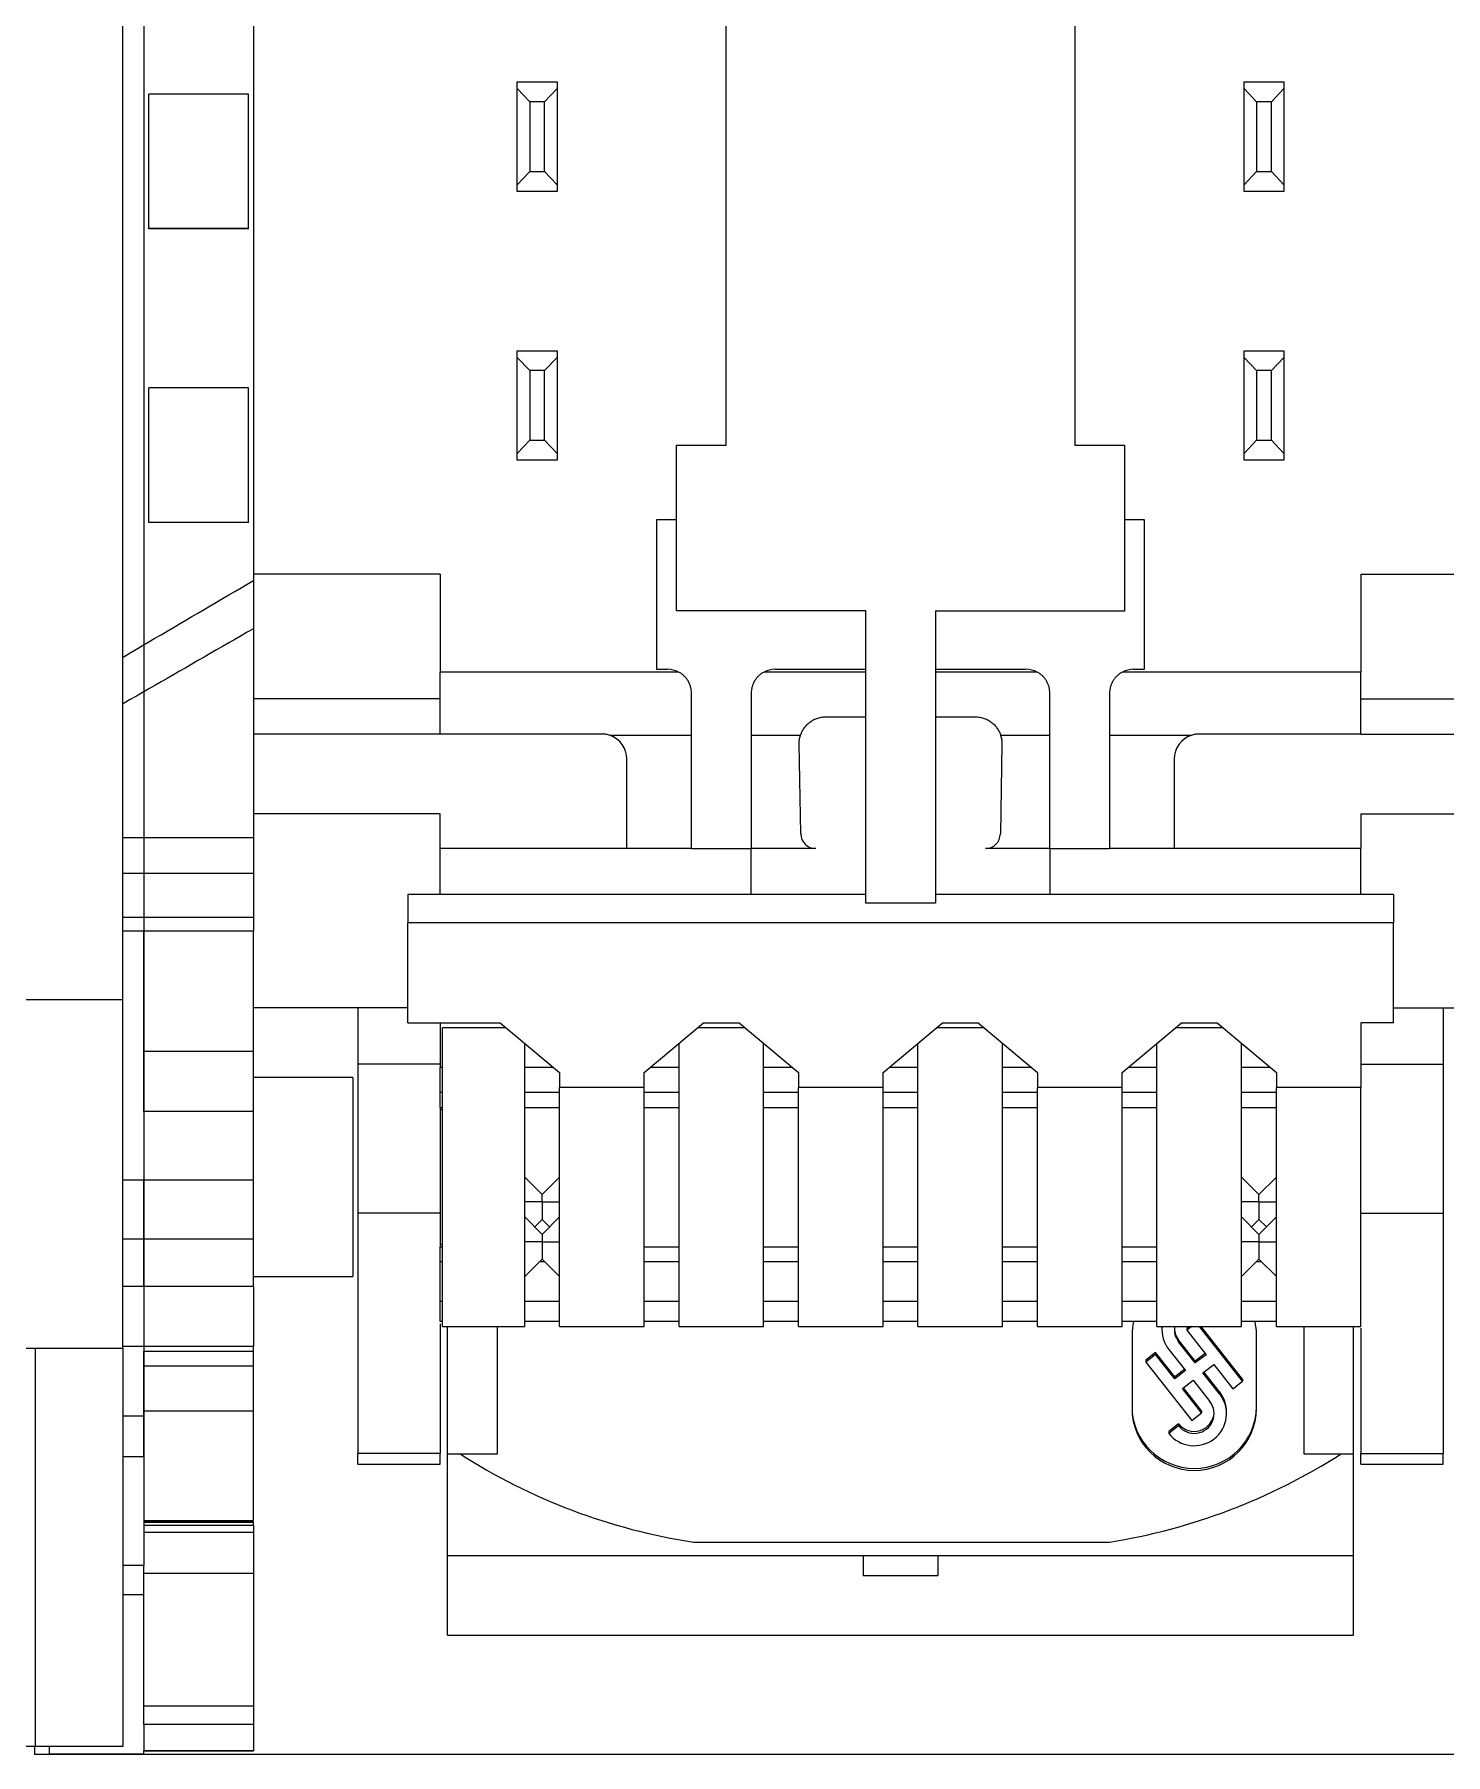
# Model space of a CAD drawing. Header units: millimetres. Extents: x 41350 to 54029, y 25852 to 34717.
# Drawn here: x 46912.42 to 46940.77, y 33420.9 to 33455.45 of the extents above; entities that cross this region are included whole.
import ezdxf

# ---------------------------------------------------------------- set-up
doc = ezdxf.new("R2010")
doc.units = ezdxf.units.MM
doc.set_wipeout_variables(frame=1)
doc.layers.add('! NO PLOT !', color=7, linetype='Continuous', true_color=0xff75dd, plot=False)
doc.layers.add('004-PI-DIN Šina', color=3, linetype='Continuous')
doc.layers.add('SI-ORMAR-Oprema', color=30, linetype='Continuous', lineweight=5)

# ---------------------------------------------------------------- blocks, each defined once
blk = doc.blocks.new('*U554')
at = {"layer": '004-PI-DIN Šina'}
for p, q in [((45.323, -50.15), (-241.3, -50.15)), ((45.323, -50.45), (-241.3, -50.45)), ((45.323, -67.987), (-241.3, -67.987)), ((-241.3, -68.487), (45.323, -68.487)), ((45.323, -68.535), (-241.3, -68.535)), ((45.323, -68.808), (-241.3, -68.808)), ((-241.3, -68.982), (45.323, -68.982)), ((45.323, -70.733), (-241.3, -70.733)), ((45.323, -70.842), (-241.3, -70.842)), ((45.323, -70.844), (-241.3, -70.844)), ((45.323, -70.878), (-241.3, -70.878)), ((45.323, -70.986), (-241.3, -70.986)), ((45.323, -70.987), (-241.3, -70.987)), ((45.323, -71.021), (-241.3, -71.021)), ((45.323, -71.129), (-241.3, -71.129)), ((45.323, -71.131), (-241.3, -71.131)), ((45.323, -71.165), (-241.3, -71.165)), ((45.323, -71.273), (-241.3, -71.273)), ((45.323, -71.274), (-241.3, -71.274)), ((45.323, -71.308), (-241.3, -71.308)), ((45.323, -71.416), (-241.3, -71.416)), ((45.323, -71.418), (-241.3, -71.418)), ((45.323, -71.452), (-241.3, -71.452)), ((45.323, -71.56), (-241.3, -71.56)), ((45.323, -71.562), (-241.3, -71.562)), ((45.323, -71.595), (-241.3, -71.595)), ((45.323, -71.703), (-241.3, -71.703)), ((45.323, -71.705), (-241.3, -71.705)), ((45.323, -71.739), (-241.3, -71.739)), ((45.323, -71.847), (-241.3, -71.847)), ((45.323, -71.849), (-241.3, -71.849)), ((45.323, -71.883), (-241.3, -71.883)), ((45.323, -72.107), (-241.3, -72.107)), ((45.323, -72.38), (-241.3, -72.38)), ((45.323, -72.492), (-241.3, -72.492)), ((45.323, -72.628), (-241.3, -72.628)), ((45.323, -73.62), (-241.3, -73.62))]:
    blk.add_line(p, q, dxfattribs=at)
blk = doc.blocks.new('6ES7521-1BL00-0AB0')
blk.add_wipeout([(-17.4, 69.029), (17.4, 69.029), (17.4, -77.971), (-17.4, -77.971)]).dxf.layer = 'SI-ORMAR-Oprema'
blk.add_wipeout([(-17.4, 69.029), (17.4, 69.029), (17.4, -77.971), (-17.4, -77.971)]).dxf.layer = 'SI-ORMAR-Oprema'
at = {"layer": 'SI-ORMAR-Oprema'}
for p, q in [((-17.4, 56.709), (-17.4, -56.709)), ((-13, 54.429), (-13, -54.387)), ((-3.5, -51.671), (-3.5, 49.229)), ((3.5, 49.229), (3.5, -51.671)), ((-17.1, -10.221), (-17.1, -74.176)), ((-15.2, -10.221), (-15.2, -74.176)), ((-7.7, -44.371), (-6.9, -44.371)), ((-7.7, -44.505), (-7.7, -44.371)), ((-7.45, -44.771), (-7.7, -44.505)), ((-7.7, -46.438), (-7.7, -44.505)), ((-6.9, -44.505), (-7.15, -44.771)), ((-6.9, -44.371), (-6.9, -44.505)), ((-6.9, -44.505), (-6.9, -46.438)), ((6.9, -44.371), (7.7, -44.371)), ((6.9, -44.505), (6.9, -44.371)), ((6.9, -46.438), (6.9, -44.505)), ((7.15, -44.771), (6.9, -44.505)), ((7.7, -44.505), (7.45, -44.771)), ((7.7, -44.371), (7.7, -44.505)), ((7.7, -44.505), (7.7, -46.438)), ((-15.1, -47.317), (-15.1, -44.616)), ((-13.1, -44.616), (-15.1, -44.616)), ((-13.1, -47.317), (-13.1, -44.616)), ((-7.15, -44.771), (-7.45, -44.771)), ((-7.45, -44.771), (-7.45, -46.171)), ((-7.15, -46.171), (-7.15, -44.771)), ((7.15, -44.771), (7.15, -46.171)), ((7.45, -44.771), (7.15, -44.771)), ((7.45, -46.171), (7.45, -44.771)), ((-16.716, -45.199), (-16.716, -47.201)), ((-16.574, -46.076), (-16.574, -45.341)), ((-15.689, -45.727), (-15.689, -45.721)), ((-16.574, -47.201), (-16.574, -46.218)), ((-7.7, -46.438), (-7.45, -46.171)), ((-7.45, -46.171), (-7.15, -46.171)), ((-7.15, -46.171), (-6.9, -46.438)), ((6.9, -46.438), (7.15, -46.171)), ((7.15, -46.171), (7.45, -46.171)), ((7.45, -46.171), (7.7, -46.438)), ((-7.7, -46.571), (-7.7, -46.438)), ((-6.9, -46.571), (-7.7, -46.571)), ((-6.9, -46.438), (-6.9, -46.571)), ((6.9, -46.571), (6.9, -46.438)), ((7.7, -46.571), (6.9, -46.571)), ((7.7, -46.438), (7.7, -46.571)), ((-16.716, -47.201), (-16.574, -47.201)), ((-15.1, -47.321), (-15.1, -47.317)), ((-13.1, -47.317), (-15.1, -47.317)), ((-13.1, -47.321), (-15.1, -47.321)), ((-13.1, -47.321), (-13.1, -47.317)), ((-7.7, -49.771), (-6.9, -49.771)), ((-7.7, -49.905), (-7.7, -49.771)), ((-7.45, -50.171), (-7.7, -49.905)), ((-7.7, -51.838), (-7.7, -49.905)), ((-6.9, -49.905), (-7.15, -50.171)), ((-6.9, -49.771), (-6.9, -49.905)), ((-6.9, -49.905), (-6.9, -51.838)), ((6.9, -49.771), (7.7, -49.771)), ((6.9, -49.905), (6.9, -49.771)), ((6.9, -51.838), (6.9, -49.905)), ((7.15, -50.171), (6.9, -49.905)), ((7.7, -49.905), (7.45, -50.171)), ((7.7, -49.771), (7.7, -49.905)), ((7.7, -49.905), (7.7, -51.838)), ((-7.15, -50.171), (-7.45, -50.171)), ((-7.45, -50.171), (-7.45, -51.571)), ((-7.15, -51.571), (-7.15, -50.171)), ((7.15, -50.171), (7.15, -51.571)), ((7.45, -50.171), (7.15, -50.171)), ((7.45, -51.571), (7.45, -50.171)), ((-15.1, -53.219), (-15.1, -50.518)), ((-13.1, -50.518), (-15.1, -50.518)), ((-13.1, -53.219), (-13.1, -50.518)), ((-7.7, -51.838), (-7.45, -51.571)), ((-7.45, -51.571), (-7.15, -51.571)), ((-7.15, -51.571), (-6.9, -51.838)), ((-4.5, -51.671), (-3.5, -51.671)), ((-4.5, -54.996), (-4.5, -51.671)), ((3.5, -51.671), (4.5, -51.671)), ((4.5, -51.671), (4.5, -55.001)), ((6.9, -51.838), (7.15, -51.571)), ((7.15, -51.571), (7.45, -51.571)), ((7.45, -51.571), (7.7, -51.838)), ((-7.7, -51.971), (-7.7, -51.838)), ((-6.9, -51.971), (-7.7, -51.971)), ((-6.9, -51.838), (-6.9, -51.971)), ((6.9, -51.971), (6.9, -51.838)), ((7.7, -51.971), (6.9, -51.971)), ((7.7, -51.838), (7.7, -51.971)), ((-4.5, -53.171), (-4.9, -53.171)), ((-4.9, -53.171), (-4.9, -56.171)), ((4.9, -53.171), (4.5, -53.171)), ((4.9, -56.171), (4.9, -53.171)), ((-16.667, -55.486), (-16.667, -53.486)), ((-16.667, -53.486), (-16.528, -53.486)), ((-16.528, -53.486), (-16.528, -54.18)), ((-15.1, -53.221), (-15.1, -53.219)), ((-13.1, -53.219), (-15.1, -53.219)), ((-13.1, -53.221), (-15.1, -53.221)), ((-13.1, -53.221), (-13.1, -53.219)), ((-9.25, -54.257), (-13, -54.257)), ((-13, -54.387), (-13, -55.355)), ((-9.25, -54.257), (-9.25, -56.226)), ((9.25, -54.257), (13, -54.257)), ((9.25, -54.257), (9.25, -56.226)), ((-15.738, -54.861), (-15.738, -54.854)), ((-0.7, -54.996), (-4.5, -54.996)), ((-0.7, -60.871), (-0.7, -54.996)), ((0.7, -54.996), (0.7, -60.871)), ((4.5, -55.001), (0.7, -55.001)), ((-16.528, -55.486), (-16.667, -55.486)), ((-16.528, -55.366), (-16.528, -55.486)), ((-13, -55.355), (-13, -59.554)), ((-9.25, -57.471), (-9.25, -56.226)), ((-4.458, -56.226), (-9.25, -56.226)), ((-4.9, -56.171), (-4.68, -56.171)), ((-0.7, -56.226), (-2.742, -56.226)), ((-2.52, -56.171), (-0.7, -56.171)), ((0.7, -56.171), (2.52, -56.171)), ((2.742, -56.226), (0.7, -56.226)), ((9.25, -56.226), (4.458, -56.226)), ((4.68, -56.171), (4.9, -56.171)), ((9.25, -57.471), (9.25, -56.226)), ((-4.2, -57.499), (-4.2, -56.651)), ((-3, -56.651), (-3, -57.499)), ((3, -57.499), (3, -56.651)), ((4.2, -56.651), (4.2, -57.499)), ((-17.4, -56.709), (-17.4, -57.634)), ((-16.96, -56.709), (-17.4, -56.709)), ((-16.96, -57.634), (-16.96, -56.709)), ((-9.25, -56.764), (-13, -56.764)), ((9.25, -56.764), (13, -56.764)), ((-1.5, -57.125), (-0.7, -57.125)), ((0.7, -57.125), (1.5, -57.125)), ((-17.4, -57.634), (-17.4, -57.675)), ((-16.96, -57.634), (-17.4, -57.634)), ((-17.4, -58.121), (-17.4, -57.675)), ((-17.4, -57.675), (-15.8, -57.675)), ((-15.8, -57.675), (-15.8, -59.554)), ((-9.25, -57.471), (-13, -57.471)), ((-6, -57.471), (-9.25, -57.471)), ((-4.2, -57.499), (-5.837, -57.499)), ((-4.2, -59.771), (-4.2, -57.499)), ((-3, -57.499), (-3, -59.771)), ((-2.011, -57.499), (-3, -57.499)), ((-2.005, -59.477), (-2.037, -57.671)), ((2.037, -57.671), (2.005, -59.477)), ((3, -57.499), (2.011, -57.499)), ((3, -59.771), (3, -57.499)), ((4.2, -57.499), (4.2, -59.771)), ((5.837, -57.499), (4.2, -57.499)), ((9.25, -57.471), (6, -57.471)), ((9.25, -57.471), (13, -57.471)), ((-5.5, -59.771), (-5.5, -57.971)), ((5.5, -57.971), (5.5, -59.771)), ((-17.4, -58.121), (-17.4, -62.971)), ((-15.8, -58.121), (-17.4, -58.121)), ((-9.25, -59.071), (-13, -59.071)), ((-9.25, -59.771), (-9.25, -59.071)), ((9.25, -59.071), (9.25, -59.771)), ((9.25, -59.071), (13, -59.071)), ((-15.8, -59.554), (-15.8, -60.275)), ((-13, -59.554), (-15.8, -59.554)), ((-13, -59.554), (-13, -60.275)), ((-9.25, -60.693), (-9.25, -59.771)), ((-5.5, -59.771), (-9.25, -59.771)), ((-4.2, -59.771), (-5.5, -59.771)), ((-4.2, -59.771), (-3, -59.771)), ((-3, -60.693), (-3, -59.771)), ((-1.705, -59.771), (-3, -59.771)), ((3, -59.771), (1.705, -59.771)), ((3, -59.771), (3, -60.693)), ((3, -59.771), (4.2, -59.771)), ((5.5, -59.771), (4.2, -59.771)), ((9.25, -59.771), (5.5, -59.771)), ((9.25, -60.693), (9.25, -59.771)), ((-15.8, -60.275), (-15.8, -61.154)), ((-13, -60.275), (-15.8, -60.275)), ((-13, -60.275), (-13, -61.154)), ((-9.9, -60.693), (-9.9, -61.263)), ((-0.7, -60.693), (-9.9, -60.693)), ((9.9, -60.693), (0.7, -60.693)), ((9.9, -60.693), (9.9, -61.263)), ((-15.8, -61.154), (-15.8, -61.432)), ((-13, -61.154), (-15.8, -61.154)), ((-13, -61.154), (-13, -61.432)), ((0.7, -60.871), (-0.7, -60.871)), ((-13, -61.432), (-15.8, -61.432)), ((-15.2, -65.05), (-15.2, -61.432)), ((-13, -63.85), (-13, -61.432)), ((9.9, -61.263), (-9.9, -61.263)), ((-9.9, -63.271), (-9.9, -61.263)), ((9.9, -63.271), (9.9, -61.263)), ((-17.4, -62.971), (-17.4, -64.333)), ((-17.1, -62.971), (-17.4, -62.971)), ((-17.1, -66.432), (-17.1, -62.971)), ((-9.9, -62.971), (-13, -62.971)), ((-10.9, -62.971), (-10.9, -64.1)), ((9.9, -62.971), (13, -62.971)), ((10.9, -62.971), (10.9, -64.1)), ((-9.9, -63.271), (-8.042, -63.271)), ((-9.25, -63.271), (-9.25, -64.167)), ((-9.2, -69.371), (-9.2, -63.371)), ((-7.923, -63.371), (-9.2, -63.371)), ((-8.042, -63.271), (-6.85, -64.271)), ((-5.15, -64.271), (-3.958, -63.271)), ((-3.123, -63.371), (-4.077, -63.371)), ((-3.958, -63.271), (-3.242, -63.271)), ((-3.242, -63.271), (-2.05, -64.271)), ((-0.35, -64.271), (0.842, -63.271)), ((1.677, -63.371), (0.723, -63.371)), ((0.842, -63.271), (1.558, -63.271)), ((1.558, -63.271), (2.75, -64.271)), ((4.45, -64.271), (5.642, -63.271)), ((6.477, -63.371), (5.523, -63.371)), ((5.642, -63.271), (6.358, -63.271)), ((6.358, -63.271), (7.55, -64.271)), ((9.25, -63.271), (9.25, -64.571)), ((9.9, -63.271), (9.25, -63.271)), ((-13, -63.85), (-15.2, -63.85)), ((-13, -65.05), (-13, -63.85)), ((-7.55, -69.371), (-7.55, -63.684)), ((-4.45, -69.371), (-4.45, -63.684)), ((-2.75, -69.371), (-2.75, -63.684)), ((0.35, -69.371), (0.35, -63.684)), ((2.05, -69.371), (2.05, -63.684)), ((5.15, -69.371), (5.15, -63.684)), ((6.85, -69.371), (6.85, -63.684)), ((-10.9, -64.1), (-10.9, -67.096)), ((-9.25, -64.1), (-10.9, -64.1)), ((-9.25, -64.671), (-9.25, -64.167)), ((-9.2, -64.167), (-9.25, -64.167)), ((-6.974, -64.167), (-7.55, -64.167)), ((-4.45, -64.167), (-5.026, -64.167)), ((-2.174, -64.167), (-2.75, -64.167)), ((0.35, -64.167), (-0.226, -64.167)), ((2.626, -64.167), (2.05, -64.167)), ((5.15, -64.167), (4.574, -64.167)), ((7.426, -64.167), (6.85, -64.167)), ((9.25, -64.1), (10.9, -64.1)), ((10.9, -64.1), (10.9, -67.096)), ((-17.1, -64.459), (-17.4, -64.459)), ((-11, -64.371), (-13, -64.371)), ((-11, -64.371), (-11, -67.786)), ((-6.85, -64.271), (-6.85, -64.571)), ((-6.85, -69.371), (-6.85, -64.571)), ((-5.15, -64.571), (-6.85, -64.571)), ((-5.15, -64.571), (-5.15, -64.271)), ((-5.15, -69.371), (-5.15, -64.571)), ((-2.05, -64.271), (-2.05, -64.571)), ((-2.05, -69.371), (-2.05, -64.571)), ((-0.35, -64.571), (-2.05, -64.571)), ((-0.35, -64.571), (-0.35, -64.271)), ((-0.35, -69.371), (-0.35, -64.571)), ((2.75, -64.271), (2.75, -64.571)), ((2.75, -69.371), (2.75, -64.571)), ((4.45, -64.571), (2.75, -64.571)), ((4.45, -64.571), (4.45, -64.271)), ((4.45, -69.371), (4.45, -64.571)), ((7.55, -64.271), (7.55, -64.571)), ((7.55, -69.371), (7.55, -64.571)), ((9.25, -64.571), (7.55, -64.571)), ((9.25, -69.371), (9.25, -64.571)), ((-17.1, -64.953), (-17.4, -64.953)), ((-9.25, -64.971), (-9.25, -64.671)), ((-9.2, -64.671), (-9.25, -64.671)), ((-6.85, -64.671), (-7.55, -64.671)), ((-4.45, -64.671), (-5.15, -64.671)), ((-2.05, -64.671), (-2.75, -64.671)), ((0.35, -64.671), (-0.35, -64.671)), ((2.75, -64.671), (2.05, -64.671)), ((5.15, -64.671), (4.45, -64.671)), ((7.55, -64.671), (6.85, -64.671)), ((-13, -65.05), (-15.2, -65.05)), ((-13, -66.432), (-13, -65.05)), ((-9.25, -64.971), (-9.25, -65.021)), ((-9.25, -64.971), (-9.2, -64.971)), ((-9.25, -65.021), (-9.25, -67.721)), ((-9.2, -65.021), (-9.25, -65.021)), ((-7.55, -64.971), (-6.85, -64.971)), ((-5.15, -64.971), (-4.45, -64.971)), ((-2.75, -64.971), (-2.05, -64.971)), ((-0.35, -64.971), (0.35, -64.971)), ((2.05, -64.971), (2.75, -64.971)), ((4.45, -64.971), (5.15, -64.971)), ((6.85, -64.971), (7.55, -64.971)), ((-17.1, -66.371), (-17.4, -66.371)), ((-13, -66.432), (-15.2, -66.432)), ((-13, -67.62), (-13, -66.432)), ((-7.2, -66.721), (-7.55, -66.371)), ((-7.2, -66.721), (-6.85, -66.371)), ((7.2, -66.721), (6.85, -66.371)), ((7.2, -66.721), (7.55, -66.371)), ((-7.2, -66.871), (-7.55, -66.871)), ((-7.2, -66.871), (-7.2, -66.721)), ((-7.2, -66.871), (-7.2, -67.221)), ((-7.2, -66.871), (-6.85, -66.871)), ((7.2, -66.871), (6.85, -66.871)), ((7.2, -66.871), (7.2, -66.721)), ((7.2, -66.871), (7.2, -67.221)), ((7.2, -66.871), (7.55, -66.871)), ((-9.25, -67.096), (-10.9, -67.096)), ((-7.2, -67.521), (-7.55, -67.171)), ((-7.35, -67.371), (-7.2, -67.221)), ((-7.2, -67.521), (-6.85, -67.171)), ((-7.2, -67.221), (-7.05, -67.371)), ((7.2, -67.521), (6.85, -67.171)), ((7.05, -67.371), (7.2, -67.221)), ((7.2, -67.521), (7.55, -67.171)), ((7.2, -67.221), (7.35, -67.371)), ((9.25, -67.096), (10.9, -67.096)), ((-17.4, -68.371), (-17.4, -67.553)), ((-17.1, -67.553), (-17.4, -67.553)), ((-13, -67.62), (-15.2, -67.62)), ((-13, -68.572), (-13, -67.62)), ((-9.25, -67.721), (-9.25, -67.771)), ((-9.25, -67.721), (-9.2, -67.721)), ((-7.2, -67.671), (-7.55, -67.671)), ((-7.2, -67.521), (-7.2, -67.671)), ((-7.2, -67.671), (-7.2, -68.021)), ((-7.2, -67.671), (-6.85, -67.671)), ((7.2, -67.671), (6.85, -67.671)), ((7.2, -67.521), (7.2, -67.671)), ((7.2, -67.671), (7.2, -68.021)), ((7.2, -67.671), (7.55, -67.671)), ((-11, -67.786), (-11, -68.371)), ((-9.25, -68.071), (-9.25, -67.771)), ((-9.25, -67.771), (-9.2, -67.771)), ((-9.25, -68.871), (-9.25, -68.071)), ((-9.2, -68.071), (-9.25, -68.071)), ((-7.55, -68.371), (-7.2, -68.021)), ((-7.15, -68.071), (-7.25, -68.071)), ((-7.2, -68.021), (-6.85, -68.371)), ((-5.15, -67.771), (-4.45, -67.771)), ((-4.45, -68.071), (-5.15, -68.071)), ((-2.75, -67.771), (-2.05, -67.771)), ((-2.05, -68.071), (-2.75, -68.071)), ((-0.35, -67.771), (0.35, -67.771)), ((0.35, -68.071), (-0.35, -68.071)), ((2.05, -67.771), (2.75, -67.771)), ((2.75, -68.071), (2.05, -68.071)), ((4.45, -67.771), (5.15, -67.771)), ((5.15, -68.071), (4.45, -68.071)), ((6.85, -68.371), (7.2, -68.021)), ((7.25, -68.071), (7.15, -68.071)), ((7.2, -68.021), (7.55, -68.371)), ((-17.4, -68.371), (-17.4, -77.971)), ((-17.4, -68.371), (-17.1, -68.371)), ((-13, -68.371), (-11, -68.371)), ((-17.1, -68.571), (-17.1, -69.771)), ((-13, -68.571), (-15.2, -68.571)), ((-13, -68.571), (-13, -69.771)), ((-9.25, -69.271), (-9.25, -68.871)), ((-9.2, -68.871), (-9.25, -68.871)), ((-6.85, -68.871), (-7.55, -68.871)), ((-4.45, -68.871), (-5.15, -68.871)), ((-2.05, -68.871), (-2.75, -68.871)), ((0.35, -68.871), (-0.35, -68.871)), ((2.75, -68.871), (2.05, -68.871)), ((5.15, -68.871), (4.45, -68.871)), ((7.55, -68.871), (6.85, -68.871)), ((-9.2, -69.271), (-9.25, -69.271)), ((-9.2, -69.371), (-7.55, -69.371)), ((-9.1, -71.931), (-9.1, -69.372)), ((-8.1, -71.931), (-8.1, -69.372)), ((-6.85, -69.271), (-7.55, -69.271)), ((-6.85, -69.371), (-5.15, -69.371)), ((-4.45, -69.271), (-5.15, -69.271)), ((-4.45, -69.371), (-2.75, -69.371)), ((-2.05, -69.271), (-2.75, -69.271)), ((-2.05, -69.371), (-0.35, -69.371)), ((0.35, -69.271), (-0.35, -69.271)), ((0.35, -69.371), (2.05, -69.371)), ((2.75, -69.271), (2.05, -69.271)), ((2.75, -69.371), (4.45, -69.371)), ((5.15, -69.271), (4.45, -69.271)), ((5.15, -69.371), (6.85, -69.371)), ((5.251, -69.396), (5.251, -69.435)), ((5.803, -69.371), (5.753, -69.41)), ((5.853, -69.371), (5.753, -69.449)), ((5.753, -69.41), (5.753, -69.449)), ((5.753, -69.449), (6.137, -69.938)), ((6.873, -70.469), (6.009, -69.371)), ((6.873, -70.429), (6.039, -69.371)), ((7.55, -69.271), (6.85, -69.271)), ((7.55, -69.371), (9.25, -69.371)), ((8.1, -69.372), (8.1, -71.931)), ((9.1, -71.931), (9.1, -69.372)), ((-17.1, -71.173), (-17.1, -69.771)), ((-13, -69.771), (-17.1, -69.771)), ((-13, -69.871), (-13, -69.771)), ((4.65, -69.535), (4.65, -71.022)), ((5.922, -70.066), (5.586, -69.639)), ((5.586, -69.639), (5.586, -69.679)), ((5.922, -70.105), (5.586, -69.679)), ((7.15, -71.022), (7.15, -69.535)), ((-15.2, -71.173), (-15.2, -69.871)), ((-13, -69.871), (-15.2, -69.871)), ((-13, -70.171), (-13, -69.871)), ((5.124, -69.897), (4.927, -70.05)), ((5.124, -69.936), (4.927, -70.089)), ((4.927, -70.05), (4.927, -70.089)), ((4.927, -70.089), (5.85, -71.261)), ((5.509, -70.386), (5.124, -69.897)), ((5.124, -69.897), (5.124, -69.936)), ((5.509, -70.425), (5.124, -69.936)), ((5.389, -69.831), (5.725, -70.257)), ((6.118, -69.913), (5.922, -70.066)), ((6.137, -69.938), (5.922, -70.105)), ((5.922, -70.066), (5.922, -70.105)), ((6.075, -70.3), (6.291, -70.133)), ((6.291, -70.133), (6.676, -70.621)), ((-13, -70.171), (-15.2, -70.171)), ((-13, -71.07), (-13, -70.171)), ((5.705, -70.233), (5.509, -70.386)), ((5.725, -70.257), (5.509, -70.425)), ((5.509, -70.386), (5.509, -70.425)), ((5.663, -70.62), (5.878, -70.453)), ((5.878, -70.453), (6.214, -70.879)), ((6.411, -70.726), (6.075, -70.3)), ((6.411, -70.687), (6.095, -70.285)), ((6.676, -70.621), (6.873, -70.469)), ((6.873, -70.429), (6.873, -70.469)), ((6.047, -71.108), (5.663, -70.62)), ((6.047, -71.069), (5.682, -70.605)), ((6.411, -70.687), (6.411, -70.726)), ((-17.1, -71.989), (-17.1, -71.173)), ((-15.2, -71.173), (-17.1, -71.173)), ((-13, -71.07), (-15.2, -71.07)), ((-15.2, -71.989), (-15.2, -71.173)), ((-13, -73.271), (-13, -71.07)), ((5.85, -71.261), (6.047, -71.108)), ((6.047, -71.069), (6.047, -71.108)), ((6.549, -71.123), (6.549, -71.083)), ((5.586, -71.327), (5.389, -71.48)), ((5.586, -71.366), (5.389, -71.519)), ((5.389, -71.48), (5.389, -71.519)), ((5.586, -71.327), (5.586, -71.366)), ((-15.2, -71.989), (-17.1, -71.989)), ((-10.9, -72.138), (-10.9, -71.921)), ((-9.25, -71.921), (-10.9, -71.921)), ((-10.9, -72.138), (-9.25, -72.138)), ((-9.25, -72.138), (-9.25, -71.921)), ((-9.1, -71.932), (-9.1, -71.931)), ((-9.1, -71.931), (-8.1, -71.931)), ((-9.1, -73.971), (-9.1, -71.932)), ((-9.1, -71.932), (-8.849, -71.932)), ((-8.849, -71.932), (-8.1, -71.932)), ((-8.1, -71.932), (-8.1, -71.931)), ((8.1, -71.931), (8.1, -71.932)), ((8.1, -71.931), (9.1, -71.931)), ((8.1, -71.932), (8.849, -71.932)), ((8.849, -71.932), (9.1, -71.932)), ((9.1, -71.932), (9.1, -71.931)), ((9.1, -73.971), (9.1, -71.932)), ((9.25, -72.138), (9.25, -71.921)), ((9.25, -71.921), (10.9, -71.921)), ((9.25, -72.138), (10.9, -72.138)), ((10.9, -72.138), (10.9, -71.921)), ((-15.2, -73.271), (-13, -73.271)), ((-13, -73.3), (-15.2, -73.3)), ((-13, -73.307), (-15.2, -73.307)), ((-13, -73.371), (-15.2, -73.371)), ((-13, -73.509), (-15.2, -73.509)), ((-13, -73.307), (-13, -73.3)), ((-13, -73.371), (-13, -73.307)), ((-13, -73.371), (-13, -73.509)), ((-13, -73.509), (-13, -74.333)), ((-4.156, -73.704), (4.199, -73.704)), ((-17.1, -74.763), (-17.1, -74.176)), ((-15.2, -74.176), (-17.1, -74.176)), ((-15.2, -74.763), (-15.2, -74.176)), ((-9.1, -75.571), (-9.1, -73.971)), ((-9.1, -73.971), (9.1, -73.971)), ((-0.75, -73.971), (-0.75, -74.376)), ((0.75, -73.971), (0.75, -74.376)), ((9.1, -75.571), (9.1, -73.971)), ((-13, -74.333), (-15.2, -74.333)), ((-13, -74.333), (-13, -76.998)), ((-0.75, -74.376), (0.75, -74.376)), ((-15.2, -74.763), (-17.1, -74.763)), ((-9.1, -75.571), (9.1, -75.571)), ((-13, -76.998), (-15.2, -76.998)), ((-13, -76.998), (-13, -77.365)), ((-15.2, -77.365), (-15.2, -77.896)), ((-13, -77.365), (-15.2, -77.365)), ((-13, -77.365), (-13, -77.896)), ((-15.459, -77.971), (-17.4, -77.971)), ((-17.1, -77.96), (-15.2, -77.96)), ((-15.2, -77.96), (-17.1, -77.96)), ((15.801, -77.971), (-15.459, -77.971)), ((-15.2, -77.896), (-13, -77.896)), ((-13, -77.896), (-15.2, -77.896)), ((-13, -77.896), (-13, -77.896))]:
    blk.add_line(p, q, dxfattribs=at)
for centre, radius, start, end in [((-4.68, -56.651), 0.48, 62.4533, 90), ((-2.52, -56.651), 0.48, 90, 117.5467), ((2.52, -56.651), 0.48, 62.4533, 90), ((4.68, -56.651), 0.48, 90, 117.5467), ((-6, -57.971), 0.5, 0, 71.0116), ((6, -57.971), 0.5, 108.9884, 180), ((-1.705, -59.471), 0.3, 181, 270), ((1.705, -59.471), 0.3, 270, 359)]:
    blk.add_arc(centre, radius, start, end, dxfattribs=at)
for centre, major_axis, start_param, end_param in [((5.9, -69.535), (1.25, 0), 2.927081, 3.141593), ((5.9, -69.435), (0.649, 0), 3.042589, 3.804818), ((5.9, -69.396), (0.649, 0), 3.103604, 3.141549), ((5.9, -69.435), (-0.399, 0), 6.121742, 6.94641), ((5.9, -69.396), (-0.399, 0), 0.049486, 0.663225), ((5.9, -69.535), (1.25, 0), 0, 0.214512), ((5.9, -71.123), (0.649, 0), 3.804818, 6.94641), ((5.9, -71.083), (0.649, 0), 6.283142, 6.94641), ((5.9, -70.983), (1.25, 0), 3.141593, 6.283185), ((5.9, -71.022), (1.25, 0), 3.141593, 6.283185), ((5.9, -71.123), (-0.399, 0), 0.663225, 3.804818), ((5.9, -71.083), (-0.399, 0), 0.663225, 3.092069), ((-2.334, -61.967), (11.977, 0), 4.137237, 4.559632), ((2.262, -61.827), (12.135, 0), 4.872685, 5.28613)]:
    blk.add_ellipse(centre, major_axis=major_axis, ratio=0.991445, start_param=start_param, end_param=end_param, dxfattribs=at)
for points, knots in [([(-16.574, -46.218), (-16.523, -46.218), (-16.471, -46.218), (-16.368, -46.218), (-16.316, -46.219), (-16.239, -46.218), (-16.213, -46.216), (-16.174, -46.213), (-16.161, -46.212), (-16.135, -46.209), (-16.123, -46.207), (-16.084, -46.2), (-16.059, -46.194), (-16.01, -46.178), (-15.986, -46.168), (-15.951, -46.15), (-15.94, -46.144), (-15.917, -46.131), (-15.907, -46.124), (-15.875, -46.102), (-15.855, -46.086), (-15.827, -46.059), (-15.817, -46.049), (-15.8, -46.03), (-15.792, -46.02), (-15.768, -45.989), (-15.755, -45.968), (-15.737, -45.933), (-15.732, -45.922), (-15.721, -45.898), (-15.717, -45.885), (-15.705, -45.848), (-15.699, -45.823), (-15.693, -45.785), (-15.692, -45.772), (-15.69, -45.746), (-15.689, -45.733), (-15.689, -45.694), (-15.691, -45.668), (-15.697, -45.63), (-15.7, -45.617), (-15.705, -45.592), (-15.709, -45.579), (-15.72, -45.542), (-15.73, -45.518), (-15.747, -45.483), (-15.753, -45.472), (-15.766, -45.45), (-15.773, -45.439), (-15.795, -45.406), (-15.811, -45.386), (-15.847, -45.349), (-15.866, -45.332), (-15.897, -45.308), (-15.907, -45.3), (-15.929, -45.286), (-15.94, -45.279), (-15.974, -45.261), (-15.997, -45.25), (-16.034, -45.237), (-16.046, -45.233), (-16.071, -45.225), (-16.084, -45.222), (-16.147, -45.208), (-16.198, -45.202), (-16.275, -45.198), (-16.301, -45.197), (-16.353, -45.197), (-16.405, -45.198), (-16.457, -45.199), (-16.508, -45.199), (-16.586, -45.2), (-16.664, -45.199), (-16.716, -45.199)], [0, 0, 0, 0, 0.0625, 0.0625, 0.125, 0.125, 0.15625, 0.15625, 0.171875, 0.171875, 0.1875, 0.1875, 0.21875, 0.21875, 0.25, 0.25, 0.265625, 0.265625, 0.28125, 0.28125, 0.3125, 0.3125, 0.328125, 0.328125, 0.34375, 0.34375, 0.375, 0.375, 0.390625, 0.390625, 0.40625, 0.40625, 0.4375, 0.4375, 0.453125, 0.453125, 0.46875, 0.46875, 0.5, 0.5, 0.515625, 0.515625, 0.53125, 0.53125, 0.5625, 0.5625, 0.578125, 0.578125, 0.59375, 0.59375, 0.625, 0.625, 0.65625, 0.65625, 0.671875, 0.671875, 0.6875, 0.6875, 0.71875, 0.71875, 0.734375, 0.734375, 0.75, 0.75, 0.8125, 0.8125, 0.84375, 0.84375, 0.875, 0.90625, 0.90625, 0.9375, 1, 1, 1, 1]), ([(-16.574, -45.341), (-16.535, -45.34), (-16.497, -45.341), (-16.439, -45.341), (-16.419, -45.341), (-16.381, -45.34), (-16.361, -45.34), (-16.303, -45.338), (-16.264, -45.338), (-16.207, -45.342), (-16.187, -45.344), (-16.149, -45.35), (-16.13, -45.354), (-16.101, -45.363), (-16.092, -45.366), (-16.073, -45.373), (-16.064, -45.377), (-16.037, -45.389), (-16.019, -45.399), (-15.994, -45.415), (-15.986, -45.421), (-15.97, -45.433), (-15.962, -45.439), (-15.94, -45.458), (-15.926, -45.473), (-15.907, -45.495), (-15.901, -45.503), (-15.89, -45.52), (-15.885, -45.528), (-15.87, -45.554), (-15.861, -45.572), (-15.851, -45.6), (-15.848, -45.61), (-15.842, -45.629), (-15.84, -45.639), (-15.834, -45.668), (-15.832, -45.688), (-15.831, -45.717), (-15.831, -45.727), (-15.832, -45.747), (-15.832, -45.757), (-15.836, -45.787), (-15.841, -45.806), (-15.85, -45.834), (-15.853, -45.844), (-15.861, -45.862), (-15.865, -45.871), (-15.879, -45.898), (-15.89, -45.914), (-15.908, -45.938), (-15.914, -45.945), (-15.928, -45.96), (-15.935, -45.967), (-15.957, -45.987), (-15.973, -45.999), (-15.999, -46.015), (-16.007, -46.02), (-16.025, -46.029), (-16.034, -46.034), (-16.061, -46.045), (-16.08, -46.052), (-16.109, -46.06), (-16.119, -46.062), (-16.138, -46.066), (-16.148, -46.068), (-16.178, -46.072), (-16.198, -46.074), (-16.237, -46.076), (-16.257, -46.077), (-16.297, -46.077), (-16.336, -46.077), (-16.376, -46.077), (-16.416, -46.076), (-16.435, -46.076), (-16.495, -46.076), (-16.535, -46.076), (-16.574, -46.076)], [0, 0, 0, 0, 0.0625, 0.0625, 0.09375, 0.09375, 0.125, 0.125, 0.1875, 0.1875, 0.21875, 0.21875, 0.25, 0.25, 0.265625, 0.265625, 0.28125, 0.28125, 0.3125, 0.3125, 0.328125, 0.328125, 0.34375, 0.34375, 0.375, 0.375, 0.390625, 0.390625, 0.40625, 0.40625, 0.4375, 0.4375, 0.453125, 0.453125, 0.46875, 0.46875, 0.5, 0.5, 0.515625, 0.515625, 0.53125, 0.53125, 0.5625, 0.5625, 0.578125, 0.578125, 0.59375, 0.59375, 0.625, 0.625, 0.640625, 0.640625, 0.65625, 0.65625, 0.6875, 0.6875, 0.703125, 0.703125, 0.71875, 0.71875, 0.75, 0.75, 0.765625, 0.765625, 0.78125, 0.78125, 0.8125, 0.8125, 0.84375, 0.84375, 0.875, 0.90625, 0.90625, 0.9375, 0.9375, 1, 1, 1, 1]), ([(-15.831, -45.727), (-15.831, -45.724), (-15.831, -45.721), (-15.831, -45.708), (-15.832, -45.698), (-15.834, -45.678), (-15.835, -45.668), (-15.841, -45.639), (-15.846, -45.62), (-15.856, -45.592), (-15.86, -45.583), (-15.868, -45.565), (-15.881, -45.538), (-15.898, -45.514), (-15.916, -45.49), (-15.923, -45.483), (-15.937, -45.468), (-15.944, -45.462), (-15.966, -45.442), (-15.982, -45.43), (-16.006, -45.413), (-16.015, -45.408), (-16.032, -45.398), (-16.041, -45.394), (-16.068, -45.381), (-16.086, -45.374), (-16.124, -45.362), (-16.144, -45.357), (-16.183, -45.35), (-16.202, -45.348), (-16.261, -45.344), (-16.3, -45.344), (-16.359, -45.346), (-16.378, -45.346), (-16.418, -45.347), (-16.437, -45.347), (-16.496, -45.347), (-16.535, -45.346), (-16.574, -45.347)], [0, 0, 0, 0, 0.009533, 0.009533, 0.040485, 0.040485, 0.071437, 0.071437, 0.133342, 0.133342, 0.164294, 0.164294, 0.195246, 0.25715, 0.25715, 0.288102, 0.288102, 0.319054, 0.319054, 0.380958, 0.380958, 0.41191, 0.41191, 0.442862, 0.442862, 0.504767, 0.504767, 0.566671, 0.566671, 0.628575, 0.628575, 0.752383, 0.752383, 0.814287, 0.814287, 0.876192, 0.876192, 1, 1, 1, 1]), ([(-15.689, -45.727), (-15.689, -45.752), (-15.691, -45.777), (-15.697, -45.815), (-15.699, -45.827), (-15.705, -45.853), (-15.709, -45.865), (-15.72, -45.903), (-15.73, -45.926), (-15.754, -45.972), (-15.767, -45.994), (-15.791, -46.025), (-15.799, -46.036), (-15.817, -46.055), (-15.826, -46.064), (-15.854, -46.091), (-15.874, -46.107), (-15.906, -46.13), (-15.917, -46.137), (-15.939, -46.15), (-15.95, -46.156), (-15.985, -46.174), (-16.009, -46.183), (-16.046, -46.196), (-16.059, -46.199), (-16.084, -46.205), (-16.097, -46.208), (-16.16, -46.22), (-16.212, -46.223), (-16.315, -46.226), (-16.367, -46.225), (-16.471, -46.224), (-16.522, -46.224), (-16.574, -46.224)], [0, 0, 0, 0, 0.065202, 0.065202, 0.098588, 0.098588, 0.131973, 0.131973, 0.198745, 0.198745, 0.265516, 0.265516, 0.298902, 0.298902, 0.332287, 0.332287, 0.399059, 0.399059, 0.432444, 0.432444, 0.46583, 0.46583, 0.532601, 0.532601, 0.565987, 0.565987, 0.599372, 0.599372, 0.732915, 0.732915, 0.866457, 0.866457, 1, 1, 1, 1]), ([(-16.358, -54.243), (-16.344, -54.235), (-16.329, -54.23), (-16.299, -54.221), (-16.284, -54.217), (-16.26, -54.214), (-16.252, -54.213), (-16.236, -54.212), (-16.213, -54.211), (-16.189, -54.212), (-16.158, -54.215), (-16.142, -54.218), (-16.111, -54.226), (-16.096, -54.23), (-16.067, -54.242), (-16.053, -54.248), (-16.025, -54.264), (-16.012, -54.273), (-15.993, -54.287), (-15.987, -54.293), (-15.976, -54.304), (-15.97, -54.309), (-15.955, -54.328), (-15.946, -54.341), (-15.931, -54.369), (-15.925, -54.383), (-15.914, -54.413), (-15.909, -54.428), (-15.902, -54.458), (-15.899, -54.474), (-15.894, -54.505), (-15.892, -54.521), (-15.887, -54.568), (-15.886, -54.599), (-15.882, -54.694), (-15.88, -54.757), (-15.88, -54.852), (-15.88, -54.883), (-15.883, -54.946), (-15.885, -54.978), (-15.891, -55.025), (-15.893, -55.04), (-15.899, -55.072), (-15.902, -55.087), (-15.915, -55.133), (-15.925, -55.162), (-15.946, -55.204), (-15.954, -55.218), (-15.972, -55.245), (-15.981, -55.257), (-16.003, -55.28), (-16.015, -55.29), (-16.04, -55.31), (-16.054, -55.318), (-16.082, -55.333), (-16.096, -55.339), (-16.126, -55.35), (-16.142, -55.354), (-16.173, -55.36), (-16.188, -55.362), (-16.212, -55.364), (-16.22, -55.364), (-16.236, -55.364), (-16.244, -55.364), (-16.267, -55.362), (-16.283, -55.359), (-16.306, -55.353), (-16.314, -55.351), (-16.329, -55.345), (-16.336, -55.342), (-16.357, -55.332), (-16.37, -55.324), (-16.389, -55.309), (-16.396, -55.304), (-16.407, -55.294), (-16.413, -55.288), (-16.429, -55.271), (-16.439, -55.259), (-16.457, -55.233), (-16.465, -55.219), (-16.487, -55.177), (-16.498, -55.147), (-16.51, -55.102), (-16.513, -55.086), (-16.519, -55.055), (-16.521, -55.04), (-16.526, -54.993), (-16.528, -54.962), (-16.529, -54.9), (-16.529, -54.868), (-16.528, -54.806), (-16.528, -54.775), (-16.528, -54.712), (-16.528, -54.681), (-16.529, -54.619), (-16.529, -54.588), (-16.526, -54.526), (-16.523, -54.495), (-16.513, -54.449), (-16.508, -54.434), (-16.498, -54.404), (-16.492, -54.39), (-16.478, -54.362), (-16.47, -54.349), (-16.453, -54.323), (-16.443, -54.311), (-16.422, -54.288), (-16.41, -54.278), (-16.392, -54.263), (-16.385, -54.259), (-16.375, -54.252), (-16.372, -54.25), (-16.365, -54.246), (-16.361, -54.245), (-16.358, -54.243)], [0, 0, 0, 0, 0.015625, 0.015625, 0.03125, 0.03125, 0.039063, 0.039063, 0.046875, 0.0625, 0.0625, 0.078125, 0.078125, 0.09375, 0.09375, 0.109375, 0.109375, 0.125, 0.125, 0.132813, 0.132813, 0.140625, 0.140625, 0.15625, 0.15625, 0.171875, 0.171875, 0.1875, 0.1875, 0.203125, 0.203125, 0.21875, 0.21875, 0.25, 0.25, 0.3125, 0.3125, 0.34375, 0.34375, 0.375, 0.375, 0.390625, 0.390625, 0.40625, 0.40625, 0.4375, 0.4375, 0.453125, 0.453125, 0.46875, 0.46875, 0.484375, 0.484375, 0.5, 0.5, 0.515625, 0.515625, 0.53125, 0.53125, 0.546875, 0.546875, 0.554688, 0.554688, 0.5625, 0.5625, 0.578125, 0.578125, 0.585938, 0.585938, 0.59375, 0.59375, 0.609375, 0.609375, 0.617188, 0.617188, 0.625, 0.625, 0.640625, 0.640625, 0.65625, 0.65625, 0.6875, 0.6875, 0.703125, 0.703125, 0.71875, 0.71875, 0.75, 0.75, 0.78125, 0.78125, 0.8125, 0.8125, 0.84375, 0.84375, 0.875, 0.875, 0.90625, 0.90625, 0.921875, 0.921875, 0.9375, 0.9375, 0.953125, 0.953125, 0.96875, 0.96875, 0.984375, 0.984375, 0.992188, 0.992188, 0.996094, 0.996094, 1, 1, 1, 1]), ([(-16.358, -54.249), (-16.372, -54.256), (-16.386, -54.265), (-16.41, -54.284), (-16.422, -54.295), (-16.455, -54.33), (-16.472, -54.356), (-16.494, -54.399), (-16.499, -54.414), (-16.51, -54.444), (-16.514, -54.459), (-16.52, -54.49), (-16.523, -54.506), (-16.526, -54.538), (-16.527, -54.553), (-16.529, -54.601), (-16.528, -54.632), (-16.528, -54.695), (-16.528, -54.727), (-16.528, -54.79), (-16.528, -54.821), (-16.529, -54.867), (-16.529, -54.881), (-16.529, -54.894)], [0, 0, 0, 0, 0.067236, 0.067236, 0.134472, 0.134472, 0.268944, 0.268944, 0.33618, 0.33618, 0.403416, 0.403416, 0.470652, 0.470652, 0.537887, 0.537887, 0.672359, 0.672359, 0.806831, 0.806831, 0.941303, 0.941303, 1, 1, 1, 1]), ([(-16.528, -54.18), (-16.509, -54.16), (-16.489, -54.141), (-16.455, -54.117), (-16.443, -54.11), (-16.425, -54.1), (-16.418, -54.097), (-16.405, -54.092), (-16.399, -54.089), (-16.366, -54.078), (-16.338, -54.074), (-16.297, -54.07), (-16.283, -54.069), (-16.255, -54.069), (-16.241, -54.069), (-16.199, -54.07), (-16.172, -54.072), (-16.13, -54.077), (-16.116, -54.08), (-16.089, -54.085), (-16.075, -54.089), (-16.035, -54.101), (-16.009, -54.111), (-15.972, -54.13), (-15.96, -54.137), (-15.936, -54.152), (-15.925, -54.16), (-15.892, -54.186), (-15.873, -54.206), (-15.847, -54.238), (-15.838, -54.25), (-15.823, -54.274), (-15.81, -54.298), (-15.798, -54.324), (-15.788, -54.35), (-15.783, -54.363), (-15.77, -54.403), (-15.764, -54.43), (-15.753, -54.484), (-15.749, -54.512), (-15.744, -54.567), (-15.742, -54.595), (-15.74, -54.651), (-15.74, -54.679), (-15.739, -54.735), (-15.739, -54.763), (-15.738, -54.847), (-15.738, -54.903), (-15.74, -54.986), (-15.742, -55.014), (-15.746, -55.07), (-15.749, -55.097), (-15.756, -55.139), (-15.758, -55.152), (-15.765, -55.18), (-15.769, -55.193), (-15.782, -55.234), (-15.793, -55.259), (-15.813, -55.296), (-15.82, -55.309), (-15.836, -55.332), (-15.845, -55.343), (-15.872, -55.374), (-15.893, -55.393), (-15.927, -55.418), (-15.939, -55.426), (-15.963, -55.44), (-15.975, -55.447), (-16.001, -55.458), (-16.014, -55.464), (-16.041, -55.473), (-16.054, -55.477), (-16.095, -55.488), (-16.122, -55.494), (-16.177, -55.501), (-16.205, -55.503), (-16.262, -55.502), (-16.29, -55.5), (-16.331, -55.492), (-16.345, -55.489), (-16.372, -55.481), (-16.385, -55.476), (-16.411, -55.465), (-16.423, -55.458), (-16.441, -55.447), (-16.447, -55.443), (-16.459, -55.435), (-16.464, -55.431), (-16.492, -55.409), (-16.511, -55.389), (-16.528, -55.366)], [0, 0, 0, 0, 0.03125, 0.03125, 0.046875, 0.046875, 0.054688, 0.054688, 0.0625, 0.0625, 0.09375, 0.09375, 0.109375, 0.109375, 0.125, 0.125, 0.15625, 0.15625, 0.171875, 0.171875, 0.1875, 0.1875, 0.21875, 0.21875, 0.234375, 0.234375, 0.25, 0.25, 0.28125, 0.28125, 0.296875, 0.296875, 0.3125, 0.328125, 0.328125, 0.34375, 0.34375, 0.375, 0.375, 0.40625, 0.40625, 0.4375, 0.4375, 0.46875, 0.46875, 0.5, 0.5, 0.5625, 0.5625, 0.59375, 0.59375, 0.625, 0.625, 0.640625, 0.640625, 0.65625, 0.65625, 0.6875, 0.6875, 0.703125, 0.703125, 0.71875, 0.71875, 0.75, 0.75, 0.765625, 0.765625, 0.78125, 0.78125, 0.796875, 0.796875, 0.8125, 0.8125, 0.84375, 0.84375, 0.875, 0.875, 0.90625, 0.90625, 0.921875, 0.921875, 0.9375, 0.9375, 0.953125, 0.953125, 0.960938, 0.960938, 0.96875, 0.96875, 1, 1, 1, 1]), ([(-15.88, -54.826), (-15.88, -54.823), (-15.88, -54.821), (-15.88, -54.756), (-15.882, -54.694), (-15.886, -54.6), (-15.887, -54.569), (-15.894, -54.507), (-15.899, -54.476), (-15.91, -54.43), (-15.915, -54.415), (-15.926, -54.386), (-15.933, -54.371), (-15.948, -54.344), (-15.957, -54.331), (-15.978, -54.307), (-15.989, -54.296), (-16.008, -54.282), (-16.014, -54.277), (-16.027, -54.269), (-16.034, -54.265), (-16.055, -54.254), (-16.069, -54.247), (-16.098, -54.236), (-16.113, -54.231), (-16.144, -54.224), (-16.159, -54.221), (-16.19, -54.218), (-16.206, -54.217), (-16.237, -54.218), (-16.253, -54.219), (-16.284, -54.224), (-16.299, -54.227), (-16.322, -54.234), (-16.333, -54.238), (-16.344, -54.242), (-16.351, -54.245), (-16.354, -54.247), (-16.358, -54.249)], [0, 0, 0, 0, 0.008133, 0.008133, 0.206507, 0.206507, 0.305693, 0.305693, 0.40488, 0.40488, 0.454473, 0.454473, 0.504067, 0.504067, 0.55366, 0.55366, 0.603253, 0.603253, 0.62805, 0.62805, 0.652847, 0.652847, 0.70244, 0.70244, 0.752033, 0.752033, 0.801627, 0.801627, 0.85122, 0.85122, 0.900813, 0.900813, 0.950407, 0.950407, 0.975203, 0.987602, 0.987602, 1, 1, 1, 1]), ([(-16.528, -55.373), (-16.511, -55.395), (-16.492, -55.415), (-16.459, -55.441), (-16.448, -55.449), (-16.424, -55.464), (-16.411, -55.471), (-16.386, -55.482), (-16.373, -55.487), (-16.346, -55.495), (-16.332, -55.498), (-16.291, -55.506), (-16.263, -55.508), (-16.207, -55.509), (-16.179, -55.507), (-16.123, -55.5), (-16.096, -55.495), (-16.056, -55.484), (-16.043, -55.48), (-16.016, -55.471), (-16.003, -55.466), (-15.965, -55.448), (-15.941, -55.434), (-15.907, -55.41), (-15.896, -55.401), (-15.875, -55.382), (-15.865, -55.372), (-15.837, -55.34), (-15.821, -55.318), (-15.801, -55.281), (-15.795, -55.268), (-15.784, -55.242), (-15.779, -55.229), (-15.765, -55.19), (-15.759, -55.163), (-15.752, -55.121), (-15.75, -55.107), (-15.746, -55.079), (-15.745, -55.065), (-15.742, -55.024), (-15.741, -54.996), (-15.74, -54.966), (-15.74, -54.965), (-15.74, -54.963)], [0, 0, 0, 0, 0.071147, 0.071147, 0.10672, 0.10672, 0.142293, 0.142293, 0.177866, 0.177866, 0.21344, 0.21344, 0.284586, 0.284586, 0.355733, 0.355733, 0.426879, 0.426879, 0.462452, 0.462452, 0.498026, 0.498026, 0.569172, 0.569172, 0.604745, 0.604745, 0.640319, 0.640319, 0.711465, 0.711465, 0.747039, 0.747039, 0.782612, 0.782612, 0.853758, 0.853758, 0.889332, 0.889332, 0.924905, 0.924905, 0.996051, 0.996051, 1, 1, 1, 1]), ([(-4.2, -56.651), (-4.2, -56.63), (-4.201, -56.609), (-4.207, -56.566), (-4.211, -56.545), (-4.22, -56.514), (-4.223, -56.503), (-4.231, -56.483), (-4.235, -56.472), (-4.247, -56.442), (-4.257, -56.423), (-4.274, -56.395), (-4.28, -56.386), (-4.293, -56.368), (-4.299, -56.359), (-4.32, -56.333), (-4.335, -56.317), (-4.367, -56.287), (-4.384, -56.273), (-4.41, -56.254), (-4.42, -56.248), (-4.439, -56.236), (-4.448, -56.231), (-4.458, -56.226)], [0, 0, 0, 0, 0.125, 0.125, 0.25, 0.25, 0.3125, 0.3125, 0.375, 0.375, 0.5, 0.5, 0.5625, 0.5625, 0.625, 0.625, 0.75, 0.75, 0.875, 0.875, 0.9375, 0.9375, 1, 1, 1, 1]), ([(-2.742, -56.226), (-2.761, -56.236), (-2.78, -56.247), (-2.807, -56.266), (-2.816, -56.273), (-2.833, -56.287), (-2.841, -56.294), (-2.865, -56.317), (-2.88, -56.333), (-2.9, -56.358), (-2.907, -56.367), (-2.92, -56.385), (-2.926, -56.394), (-2.954, -56.442), (-2.971, -56.481), (-2.985, -56.534), (-2.988, -56.544), (-2.992, -56.566), (-2.994, -56.576), (-2.999, -56.609), (-3, -56.63), (-3, -56.651)], [0, 0, 0, 0, 0.125, 0.125, 0.1875, 0.1875, 0.25, 0.25, 0.375, 0.375, 0.4375, 0.4375, 0.5, 0.5, 0.75, 0.75, 0.8125, 0.8125, 0.875, 0.875, 1, 1, 1, 1]), ([(3, -56.651), (3, -56.608), (2.994, -56.566), (2.977, -56.503), (2.97, -56.482), (2.953, -56.442), (2.943, -56.423), (2.926, -56.395), (2.92, -56.386), (2.907, -56.368), (2.901, -56.359), (2.88, -56.333), (2.85, -56.301), (2.816, -56.273), (2.789, -56.254), (2.78, -56.248), (2.761, -56.236), (2.752, -56.231), (2.742, -56.226)], [0, 0, 0, 0, 0.25, 0.25, 0.375, 0.375, 0.5, 0.5, 0.5625, 0.5625, 0.625, 0.625, 0.75, 0.875, 0.875, 0.9375, 0.9375, 1, 1, 1, 1]), ([(4.458, -56.226), (4.438, -56.236), (4.42, -56.248), (4.384, -56.273), (4.367, -56.287), (4.343, -56.309), (4.335, -56.317), (4.32, -56.333), (4.313, -56.342), (4.293, -56.367), (4.28, -56.385), (4.263, -56.413), (4.258, -56.423), (4.248, -56.442), (4.243, -56.452), (4.23, -56.482), (4.216, -56.523), (4.207, -56.566), (4.203, -56.598), (4.202, -56.608), (4.2, -56.63), (4.2, -56.641), (4.2, -56.651)], [0, 0, 0, 0, 0.125, 0.125, 0.25, 0.25, 0.3125, 0.3125, 0.375, 0.375, 0.5, 0.5, 0.5625, 0.5625, 0.625, 0.625, 0.75, 0.875, 0.875, 0.9375, 0.9375, 1, 1, 1, 1]), ([(-2.011, -57.499), (-2.004, -57.477), (-1.996, -57.455), (-1.98, -57.422), (-1.974, -57.411), (-1.962, -57.389), (-1.955, -57.378), (-1.941, -57.356), (-1.934, -57.345), (-1.917, -57.324), (-1.908, -57.314), (-1.89, -57.293), (-1.88, -57.283), (-1.86, -57.264), (-1.849, -57.254), (-1.816, -57.227), (-1.792, -57.211), (-1.753, -57.188), (-1.739, -57.181), (-1.712, -57.169), (-1.697, -57.163), (-1.668, -57.152), (-1.653, -57.147), (-1.624, -57.139), (-1.608, -57.136), (-1.563, -57.128), (-1.532, -57.125), (-1.5, -57.125)], [0, 0, 0, 0, 0.125, 0.125, 0.1875, 0.1875, 0.25, 0.25, 0.3125, 0.3125, 0.375, 0.375, 0.4375, 0.4375, 0.5, 0.5, 0.625, 0.625, 0.6875, 0.6875, 0.75, 0.75, 0.8125, 0.8125, 0.875, 0.875, 1, 1, 1, 1]), ([(1.5, -57.125), (1.532, -57.125), (1.563, -57.128), (1.609, -57.136), (1.624, -57.14), (1.654, -57.148), (1.669, -57.152), (1.712, -57.168), (1.74, -57.181), (1.779, -57.203), (1.791, -57.211), (1.816, -57.228), (1.827, -57.237), (1.85, -57.255), (1.861, -57.264), (1.881, -57.284), (1.891, -57.294), (1.918, -57.324), (1.934, -57.346), (1.963, -57.389), (1.975, -57.411), (1.996, -57.455), (2.004, -57.477), (2.011, -57.499)], [0, 0, 0, 0, 0.125, 0.125, 0.1875, 0.1875, 0.25, 0.25, 0.375, 0.375, 0.4375, 0.4375, 0.5, 0.5, 0.5625, 0.5625, 0.625, 0.625, 0.75, 0.75, 0.875, 0.875, 1, 1, 1, 1]), ([(-5.837, -57.499), (-5.863, -57.49), (-5.889, -57.483), (-5.943, -57.474), (-5.972, -57.471), (-6, -57.471)], [0, 0, 0, 0, 0.5, 0.5, 1, 1, 1, 1]), ([(-2.037, -57.671), (-2.037, -57.642), (-2.035, -57.613), (-2.027, -57.556), (-2.02, -57.527), (-2.011, -57.499)], [0, 0, 0, 0, 0.5, 0.5, 1, 1, 1, 1]), ([(2.011, -57.499), (2.02, -57.527), (2.027, -57.556), (2.035, -57.613), (2.037, -57.642), (2.037, -57.671)], [0, 0, 0, 0, 0.5, 0.5, 1, 1, 1, 1]), ([(6, -57.471), (5.972, -57.471), (5.944, -57.474), (5.903, -57.481), (5.89, -57.484), (5.863, -57.49), (5.85, -57.494), (5.837, -57.499)], [0, 0, 0, 0, 0.5, 0.5, 0.75, 0.75, 1, 1, 1, 1]), ([(-17.4, -65.055), (-17.4, -65.191), (-17.4, -65.348), (-17.4, -65.712), (-17.4, -65.928), (-17.4, -66.221), (-17.4, -66.296), (-17.4, -66.371)], [0, 0, 0, 0, 0.390088, 0.390088, 0.846458, 0.846458, 1, 1, 1, 1]), ([(-17.4, -66.371), (-17.4, -66.564), (-17.4, -66.76), (-17.4, -67.161), (-17.4, -67.369), (-17.4, -67.553)], [0, 0, 0, 0, 0.463629, 0.463629, 1, 1, 1, 1]), ([(-10.9, -67.096), (-10.9, -67.196), (-10.9, -67.548), (-10.9, -68.534), (-10.9, -69.981), (-10.9, -71.235), (-10.9, -71.921)], [0, 0, 0, 0, 0.244152, 0.498495, 0.752867, 1, 1, 1, 1]), ([(10.9, -67.096), (10.9, -67.196), (10.9, -67.548), (10.9, -68.534), (10.9, -69.981), (10.9, -71.235), (10.9, -71.921)], [0, 0, 0, 0, 0.244152, 0.498495, 0.752867, 1, 1, 1, 1]), ([(-9.25, -69.316), (-9.25, -69.55), (-9.25, -70.313), (-9.25, -71.235), (-9.25, -71.921)], [0, 0, 0, 0, 0.329781, 1, 1, 1, 1]), ([(9.25, -69.404), (9.25, -69.613), (9.25, -70.351), (9.25, -71.235), (9.25, -71.921)], [0, 0, 0, 0, 0.300897, 1, 1, 1, 1]), ([(-15.2, -77.365), (-15.2, -77.131), (-15.2, -76.453), (-15.2, -75.433), (-15.2, -74.763)], [0, 0, 0, 0, 0.445928, 1, 1, 1, 1])]:
    blk.add_open_spline(points, degree=3, knots=knots, dxfattribs=at)
for points, degree in [([(-16.96, -56.709), (-15.64, -55.935), (-14.32, -55.161), (-13, -54.387)], 3), ([(-13, -55.355), (-14.32, -56.115), (-15.64, -56.874), (-16.96, -57.634)], 3), ([(-17.4, -64.459), (-17.4, -64.459), (-17.4, -64.623), (-17.4, -64.953)], 3), ([(-17.4, -64.953), (-17.4, -64.985), (-17.4, -65.018), (-17.4, -65.052)], 3), ([(-17.1, -65.055), (-17.4, -65.055)], 1), ([(-17.1, -67.62), (-17.1, -67.197), (-17.1, -66.786), (-17.1, -66.432)], 3), ([(-15.2, -66.432), (-17.1, -66.432)], 1), ([(-15.2, -66.998), (-15.2, -66.799), (-15.2, -66.609), (-15.2, -66.432)], 3), ([(-15.2, -67.462), (-15.2, -67.304), (-15.2, -67.149), (-15.2, -66.998)], 3), ([(-17.1, -68.475), (-17.1, -68.184), (-17.1, -67.888), (-17.1, -67.62)], 3), ([(-15.2, -67.62), (-17.1, -67.62)], 1), ([(-15.2, -67.62), (-15.2, -67.567), (-15.2, -67.514), (-15.2, -67.462)], 3), ([(-15.2, -68.575), (-15.2, -68.251), (-15.2, -67.919), (-15.2, -67.62)], 3), ([(-15.2, -68.571), (-15.833, -68.571), (-16.467, -68.571), (-17.1, -68.571)], 3), ([(-17.1, -77.96), (-17.1, -77.919), (-17.1, -77.628), (-17.1, -76.563), (-17.1, -75.433), (-17.1, -74.763)], 3), ([(-15.2, -77.96), (-15.2, -77.948), (-15.2, -77.926), (-15.2, -77.896)], 3)]:
    blk.add_open_spline(points, degree=degree, dxfattribs=at)
blk = doc.blocks.new('6ES7513-1AM03-0AB0')
blk.add_wipeout([(-17.4, 66.85), (17.4, 66.85), (17.4, -80.15), (-17.4, -80.15)]).dxf.layer = 'SI-ORMAR-Oprema'
at = {"layer": 'SI-ORMAR-Oprema', "linetype": 'Continuous'}
for p, q in [((17.4, -65.15), (17.4, 0)), ((17.4, -65.15), (-17.4, -65.15)), ((17.4, -72.15), (17.4, -65.15)), ((7.6, -72.15), (17.4, -72.15)), ((15.644, -80.15), (15.644, -72.15)), ((17.4, -72.15), (17.4, -80.15)), ((15.644, -80.15), (-15.644, -80.15)), ((17.4, -80.15), (15.644, -80.15))]:
    blk.add_line(p, q, dxfattribs=at)

msp = doc.modelspace()

# ---------------------------------------------------------------- block references
at = {"layer": '! NO PLOT !'}
msp.add_blockref('*U554', (47115.697, 33496.678), dxfattribs=at)

# ---------------------------------------------------------------- next in the draw order: block references
msp.add_blockref('6ES7521-1BL00-0AB0', (46929.82, 33498.868), dxfattribs=at)

# ---------------------------------------------------------------- next in the draw order: block references
msp.add_blockref('6ES7513-1AM03-0AB0', (46896.795, 33501.208), dxfattribs=at)

doc.saveas('drawing.dxf')
